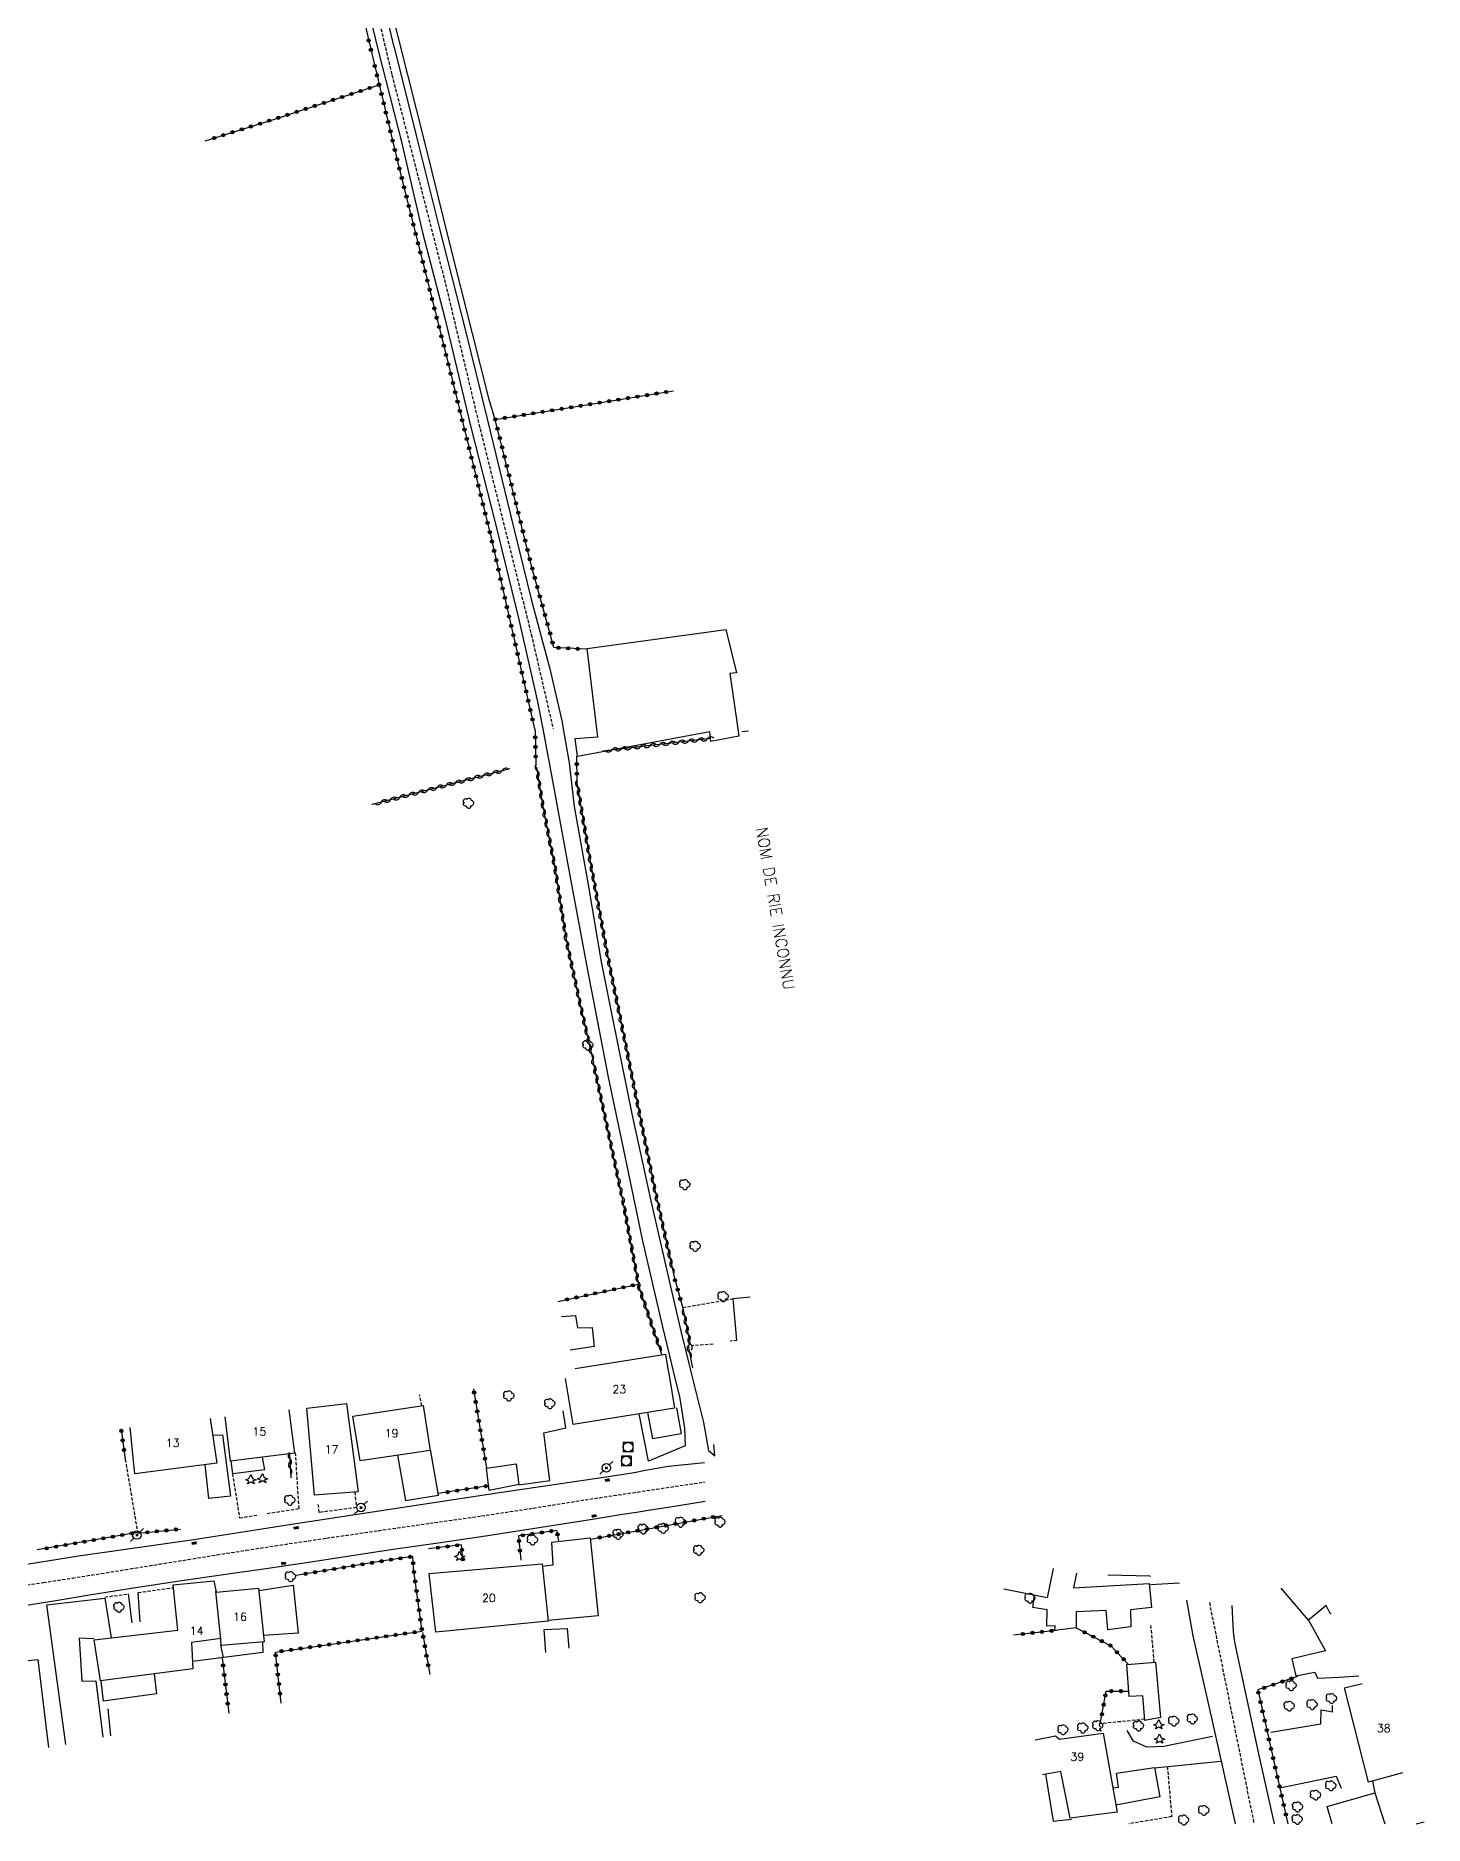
# Model space of a CAD drawing. Header units: millimetres. Extents: x 192000 to 193000, y 147000 to 148000.
# Drawn here: x 192173.7 to 192390.6, y 146999.8 to 147279.2 of the extents above; entities that cross this region are included whole.
import ezdxf
from ezdxf.enums import TextEntityAlignment as Align

# ---------------------------------------------------------------- set-up
doc = ezdxf.new("R2010")
doc.units = ezdxf.units.MM
doc.linetypes.add('DASHED', pattern=[0.75, 0.5, -0.25])
doc.layers.get('0').update_dxf_attribs({"linetype": 'CONTINUOUS'})
for name, color, linetype in [('W0001', 6, 'DASHED'), ('W0008', 7, 'CONTINUOUS'), ('W0017', 7, 'CONTINUOUS'), ('W0101', 7, 'CONTINUOUS'), ('W0104', 1, 'CONTINUOUS'), ('W0112', 1, 'DASHED'), ('W0300', 7, 'CONTINUOUS'), ('W0303', 7, 'CONTINUOUS'), ('W0310', 3, 'CONTINUOUS'), ('W0323', 7, 'CONTINUOUS'), ('W0330', 7, 'CONTINUOUS'), ('W0401', 7, 'CONTINUOUS'), ('W0420', 7, 'CONTINUOUS'), ('W0473', 7, 'CONTINUOUS'), ('W0989', 7, 'CONTINUOUS'), ('W0991', 7, 'CONTINUOUS'), ('W1102', 7, 'CONTINUOUS')]:
    doc.layers.add(name, color=color, linetype=linetype)
doc.styles.get("Standard").update_dxf_attribs({"font": 'romans.shx', "width": 0.85})

# ---------------------------------------------------------------- blocks, each defined once
blk = doc.blocks.new('T300')
for p, q in [((-0.8, 0.51), (-0.86, 0.34)), ((-0.86, 0.34), (-0.86, 0.17)), ((-0.86, 0.17), (-0.74, 0.06)), ((-0.69, 0.63), (-0.8, 0.51)), ((-0.8, -0.06), (-0.74, 0.06)), ((-0.74, 0.06), (-0.69, 0.11)), ((-0.57, 0.69), (-0.69, 0.63)), ((-0.46, 0.69), (-0.57, 0.69)), ((-0.29, 0.63), (-0.46, 0.69)), ((-0.29, 0.63), (-0.17, 0.74)), ((-0.23, 0.57), (-0.29, 0.63)), ((-0.17, 0.74), (-0.06, 0.8)), ((-0.06, 0.8), (0.06, 0.8)), ((0.06, 0.8), (0.23, 0.74)), ((0.23, 0.74), (0.34, 0.63)), ((0.34, 0.63), (0.4, 0.51)), ((0.46, 0.46), (0.34, 0.46)), ((0.4, 0.51), (0.4, 0.46)), ((0.57, 0.4), (0.46, 0.46)), ((0.57, 0.4), (0.69, 0.29)), ((0.69, 0.29), (0.74, 0.17)), ((0.74, 0.06), (0.69, -0.17)), ((0.74, 0.17), (0.74, 0.06)), ((-0.8, -0.17), (-0.8, -0.06)), ((-0.8, -0.23), (-0.8, -0.17)), ((-0.74, -0.34), (-0.8, -0.23)), ((-0.69, -0.4), (-0.74, -0.34)), ((-0.51, -0.46), (-0.69, -0.4)), ((-0.4, -0.46), (-0.51, -0.46)), ((-0.4, -0.46), (-0.34, -0.46)), ((-0.34, -0.46), (-0.34, -0.4)), ((-0.34, -0.51), (-0.34, -0.46)), ((-0.29, -0.63), (-0.34, -0.51)), ((-0.17, -0.74), (-0.29, -0.63)), ((-0.06, -0.8), (-0.17, -0.74)), ((0.06, -0.8), (-0.06, -0.8)), ((0.17, -0.74), (0.06, -0.8)), ((0.23, -0.69), (0.17, -0.74)), ((0.29, -0.46), (0.23, -0.46)), ((0.29, -0.63), (0.23, -0.69)), ((0.46, -0.4), (0.29, -0.46)), ((0.34, -0.51), (0.29, -0.63)), ((0.34, -0.51), (0.34, -0.46)), ((0.57, -0.34), (0.46, -0.4)), ((0.63, -0.29), (0.57, -0.34)), ((0.69, -0.17), (0.63, -0.29))]:
    blk.add_line(p, q)
blk = doc.blocks.new('T303')
for p, q in [((-0.77, 0), (-0.28, 0.21)), ((-0.28, -0.21), (-0.77, 0)), ((-0.28, 0.21), (0, 0.83)), ((0, 0.83), (0.28, 0.21)), ((0.28, 0.21), (0.83, 0)), ((0.83, 0), (0.28, -0.21)), ((-0.49, -0.63), (-0.28, -0.21)), ((0, -0.35), (-0.49, -0.63)), ((0.56, -0.63), (0, -0.35)), ((0.28, -0.21), (0.56, -0.63))]:
    blk.add_line(p, q)
blk = doc.blocks.new('T473')
for p, q in [((-0.166667, 0.166667), (0.166667, -0.166667)), ((-0.166667, -0.166667), (0.166667, 0.166667)), ((0.500001, 0.500001), (1.000002, 1.000002)), ((-1.000002, -1.000002), (-0.500001, -0.500001))]:
    blk.add_line(p, q)
blk.add_ellipse((0, 0), major_axis=(0.471405, 0.471405), ratio=1, start_param=5.4977871438, end_param=11.780972451)
blk = doc.blocks.new('T420')
for p, q in [((0.75, 0.75), (-0.75, 0.75)), ((-0.75, 0.75), (-0.75, -0.75)), ((0.75, 0.75), (0.75, -0.75)), ((0.75, -0.75), (-0.75, -0.75))]:
    blk.add_line(p, q)
blk.add_ellipse((0, 0), major_axis=(-0.53, 0.53), ratio=1, start_param=3.926991, end_param=10.210176)
blk = doc.blocks.new('T401')
for p, q in [((-0.3, 0.3), (0, 0.3)), ((-0.3, -0.25), (-0.3, 0.3)), ((-0.3, 0.15), (0, 0.15)), ((-0.3, 0), (0, 0)), ((0, 0.3), (0, -0.25)), ((-0.3, -0.15), (0, -0.15)), ((-0.3, -0.25), (-0.3, -0.3)), ((-0.3, -0.3), (0, -0.3)), ((0, -0.3), (0, -0.25))]:
    blk.add_line(p, q)
blk = doc.blocks.new('t310o')
at = {"color": 0, "linetype": 'Continuous'}
for centre, start, end in [((-0.5, 0.38), 216.8699, 323.1304), ((0.5, -0.37), 36.8699, 143.1303)]:
    blk.add_arc(centre, 0.625, start, end, dxfattribs=at)
blk = doc.blocks.new('t323o')
at = {"color": 0, "linetype": 'Continuous'}
for radius in [0.25, 0.15]:
    blk.add_circle((0, 0), radius, dxfattribs=at)

msp = doc.modelspace()

# ---------------------------------------------------------------- linework, layer by layer
at = {"layer": 'W0001'}
for points in [[(192177.26, 147539.28), (192167.03, 147534.27), (192173.77, 147500.27), (192181.07, 147470.23), (192189.2, 147436.47), (192196.77, 147406.18), (192205.83, 147368.68), (192215.4, 147329.68), (192223.08, 147299.28), (192229.33, 147273.12), (192237.7, 147240.48), (192242.92, 147218.57), (192251.1, 147185.72), (192254.5, 147171)], [(192171.57, 147037.19), (192174.88, 147037.68), (192179.41, 147038.38), (192183.93, 147039.09), (192188.45, 147039.82), (192192.98, 147040.55), (192197.5, 147041.28), (192202.02, 147042.01), (192206.54, 147042.72), (192211.07, 147043.42), (192219.12, 147044.62), (192227.19, 147045.78), (192235.25, 147046.93), (192243.32, 147048.08), (192251.41, 147049.31), (192259.49, 147050.6), (192278.22, 147053.4)], [(192357.01, 147034.54), (192363.97, 147000)]]:
    msp.add_lwpolyline(points, dxfattribs=at)
at = {"layer": 'W0008'}
for points in [[(192181.58, 147542.44), (192181.58, 147542.44), (192181.58, 147542.44), (192172.97, 147539.48), (192163.47, 147535.92), (192166.07, 147525.57), (192170.18, 147508.87), (192174.87, 147489.53), (192180.13, 147467.87), (192185.1, 147447.68), (192190.07, 147427.03), (192194.78, 147408.57), (192198.13, 147394.82), (192202.2, 147378.02), (192206.22, 147361.4), (192210.58, 147343.92), (192213.97, 147329.77), (192217.5, 147316.23), (192220.62, 147303.87), (192223.72, 147291.1), (192227.3, 147276.53)], [(192229.7, 147277.48), (192227.63, 147286.12)], [(192229.7, 147277.48), (192233.1, 147263.68), (192236.72, 147249.3), (192240.73, 147233.58), (192244.22, 147219.4), (192247.87, 147204.42), (192251.08, 147191.27), (192253.97, 147180.37), (192255.9, 147172.07), (192256.08, 147171)], [(192227.3, 147276.53), (192230.78, 147262.9), (192234.12, 147248.53), (192237.52, 147235.32), (192241.63, 147218.1), (192245.47, 147203.23), (192249.12, 147188.27), (192252.03, 147175.47), (192252.88, 147171)], [(192252.88, 147171), (192254.3, 147163.47), (192257.23, 147147.53), (192259.9, 147133.32), (192263.1, 147116.58), (192265.72, 147104.27), (192268.43, 147091.27), (192271.53, 147077.83), (192273, 147071.77)], [(192256.08, 147171), (192257.03, 147165.67), (192257.78, 147158.87), (192259.93, 147146.93), (192262.03, 147134.62), (192263.8, 147125.77), (192266.8, 147110.9), (192269.77, 147097.3), (192272.53, 147085.28), (192274.63, 147076.27), (192275.65, 147072.14)], [(192273, 147071.77), (192273.47, 147069.81)], [(192275.65, 147072.14), (192276.13, 147070.18)], [(192276.13, 147070.18), (192277.97, 147062.68), (192278.77, 147058.28), (192279.77, 147057.47)], [(192273.47, 147069.81), (192274.22, 147066.72), (192275.03, 147061.8), (192275.12, 147059.02)], [(192278.16, 147056.4), (192278.16, 147056.4), (192272.54, 147055.78), (192272.54, 147055.78), (192270.73, 147055.49), (192268.92, 147055.17), (192267.14, 147054.81), (192262.79, 147054.13), (192246.13, 147051.71), (192214.32, 147046.83), (192198.39, 147044.36), (192180.36, 147041.79), (192159.05, 147038.38)], [(192171.56, 147034.04), (192175.88, 147034.72), (192182.41, 147035.81), (192188.98, 147036.84), (192196.17, 147037.94), (192203.39, 147039.01), (192210, 147039.94), (192216.64, 147040.91), (192223.08, 147041.91), (192229.51, 147042.87), (192236.9, 147043.94), (192244.31, 147045.04), (192252.64, 147046.31), (192260.96, 147047.61), (192263.15, 147047.97), (192265.33, 147048.34), (192267.51, 147048.69), (192269.7, 147049.04), (192272.14, 147049.42), (192278.27, 147050.41), (192278.27, 147050.41), (192278.27, 147050.41), (192278.27, 147050.41), (192278.27, 147050.41), (192278.27, 147050.41)], [(192353.42, 147034.95), (192354.41, 147029.38), (192357.39, 147016.31), (192361.05, 147000)], [(192367.16, 147000), (192364.76, 147010.92), (192361.06, 147028.12), (192360.88, 147029.08), (192360.77, 147030.03), (192360.7, 147031), (192360.7, 147031), (192360.7, 147031), (192360.59, 147034.12)]]:
    msp.add_lwpolyline(points, dxfattribs=at)
at = {"layer": 'W0017'}
for points in [[(192347.74, 147038.67), (192341.17, 147038.85)], [(192188.12, 147035.9), (192188.68, 147031.4)], [(192190.03, 147031.53), (192189.68, 147036.1)], [(192366.6, 147014.3), (192374.4, 147015.6), (192374.47, 147017.8), (192376.23, 147017.47), (192376.23, 147018.47)], [(192357.48, 147013.63), (192349.87, 147012.1), (192347.23, 147011.97), (192345.18, 147012.93), (192344.18, 147014.6)], [(192348.43, 147008.72), (192358.78, 147009.78)], [(192368.02, 147005.63), (192376.83, 147007.42), (192377.62, 147005.57)]]:
    msp.add_lwpolyline(points, dxfattribs=at)
at = {"layer": 'W0101'}
for points in [[(192257.95, 147071.09), (192272.07, 147073.37), (192272.34, 147071.67)], [(192272.34, 147071.67), (192272.67, 147069.7)], [(192273.45, 147064.92), (192257.62, 147062.37), (192256.44, 147069.53)], [(192272.67, 147069.7), (192273.45, 147064.92)], [(192213.24, 147064.67), (192214.12, 147057.9)], [(192201.97, 147056.33), (192189.18, 147054.67), (192188.42, 147061.87)], [(192200.94, 147063.28), (192201.97, 147056.33)], [(192214.12, 147057.9), (192204.1, 147056.63), (192203.28, 147063.55)], [(192332.62, 147039.88), (192331.68, 147035.3), (192324.9, 147036.67)], [(192182.82, 147028.72), (192195.9, 147030.22), (192195.18, 147037.33), (192201.53, 147037.97), (192201.9, 147036.18)], [(192201.9, 147036.18), (192208.47, 147036.82), (192209.37, 147028.42), (192202.68, 147027.87), (192202.6, 147028.92)], [(192372.47, 147031.82), (192368.24, 147036.78)], [(192376.01, 147032.84), (192375.87, 147032.82), (192375.27, 147034.1), (192372.47, 147031.82)], [(192202.6, 147028.92), (192198, 147028.3), (192198.23, 147024.22), (192183.82, 147022.32), (192182.82, 147028.72)], [(192381.88, 147006.52), (192378.12, 147021.22), (192380.9, 147021.91)], [(192329.81, 147013.1), (192332.98, 147013.72), (192333.6, 147013.22), (192340.4, 147014.18), (192342.6, 147001.83), (192335.27, 147000.87), (192333.83, 147008.18), (192330.95, 147007.67)], [(192387.15, 147007.94), (192381.88, 147006.52)]]:
    msp.add_lwpolyline(points, dxfattribs=at)
for points in [[(192217.25, 147051.35), (192216.03, 147064.9), (192222.22, 147065.62), (192224.08, 147051.83)], [(192224.38, 147056.67), (192223.2, 147063.68), (192234.23, 147065.33), (192235.3, 147058.32)], [(192235.15, 147039.1), (192252.77, 147040.6), (192253.73, 147031.67), (192236.2, 147029.93)]]:
    msp.add_lwpolyline(points, close=True, dxfattribs=at)
at = {"layer": 'W0104'}
for points in [[(192259.82, 147183.57), (192281.48, 147186.52), (192283.17, 147179.73), (192282.13, 147179.63), (192283.35, 147171)], [(192261.33, 147171), (192259.82, 147183.57)], [(192283.35, 147171), (192283.5, 147169.88), (192279.12, 147169.03), (192278.97, 147170.53), (192258.33, 147166.68), (192257.97, 147169.48), (192261.48, 147169.77), (192261.33, 147171)], [(192283.22, 147075.47), (192282.62, 147082.03), (192285.28, 147082.3)], [(192255.83, 147079.24), (192257.98, 147079.4), (192258.32, 147077.47), (192260.6, 147077.53), (192260.93, 147074.53)], [(192260.93, 147074.53), (192257.19, 147073.99)], [(192273.8, 147064.98), (192274.52, 147060.92), (192270.08, 147060.13), (192269.28, 147064.25)], [(192201.32, 147060.68), (192202.87, 147060.77), (192204.12, 147051.18), (192200.72, 147050.83), (192200.18, 147056.1)], [(192209.43, 147055.27), (192204.48, 147054.68), (192204.23, 147056.65)], [(192209.08, 147057.27), (192209.43, 147055.27)], [(192230.2, 147057.55), (192231.43, 147050.5), (192236.6, 147051.3), (192235.33, 147058.47)], [(192249.15, 147052.97), (192244.53, 147052.08), (192244.08, 147055.53), (192248.72, 147056.23), (192249.15, 147052.95)], [(192252.8, 147040.22), (192254.53, 147040.47), (192254.28, 147044), (192260.3, 147044.68), (192261.53, 147032.48), (192253.72, 147031.77)], [(192208.52, 147036.42), (192213.9, 147037.28), (192214.67, 147029.77), (192209.25, 147029.43)], [(192336.27, 147039.13), (192336.27, 147039.13), (192336.27, 147039.13), (192335.77, 147036.88), (192347.62, 147037.52), (192347.98, 147033.8), (192344.67, 147033.42), (192344.73, 147030.77), (192341.13, 147030.32), (192340.87, 147033.3), (192336.22, 147033.13), (192336.22, 147030.6), (192332.88, 147030.2), (192332.9, 147030.92), (192331.62, 147030.87), (192331.68, 147033.4), (192329.43, 147033.8), (192329.72, 147035.7)], [(192178.37, 147012.41), (192175.43, 147034.18), (192184.47, 147035.22), (192185.47, 147029.03)], [(192372.47, 147031.82), (192375.13, 147027.03), (192369.88, 147025.77), (192370.53, 147023.13), (192373.48, 147023.67), (192373.88, 147022.77), (192377.27, 147022.92), (192380.36, 147023.11)], [(192182.78, 147028.9), (192180.47, 147028.98), (192180.9, 147022.27), (192183.08, 147022.32), (192184.19, 147013.53)], [(192209.12, 147028.4), (192209.17, 147026.73), (192198.17, 147025.33)], [(192253.39, 147026.77), (192253.12, 147030.37), (192256.72, 147030.52), (192256.94, 147027.45)], [(192170.29, 147010.86), (192168.47, 147025.1), (192174.03, 147025.67), (192175.7, 147011.9)], [(192192.2, 147023.42), (192192.53, 147020.32), (192184.28, 147019.18), (192183.93, 147022.33)], [(192341.93, 147005.62), (192342.82, 147005.72), (192342.5, 147007.9), (192348.42, 147008.82), (192349.28, 147004.22), (192342.42, 147002.92)], [(192331.42, 147007.75), (192332.63, 147000.42), (192335.48, 147000.72)], [(192382.47, 147006.68), (192382.85, 147004.82)], [(192376.2, 147000), (192375.43, 147002.72), (192382.87, 147004.82), (192384.41, 147000)], [(192389.31, 147000), (192390.57, 147000.3)]]:
    msp.add_lwpolyline(points, dxfattribs=at)
msp.add_lwpolyline([(192344.13, 147024.87), (192348.62, 147025.27), (192349.4, 147016.58), (192346.92, 147016.12), (192346.6, 147019.97), (192344.48, 147019.87)], close=True, dxfattribs=at)
at = {"layer": 'W0112'}
for points in [[(192274.75, 147080.63), (192282.62, 147082)], [(192279.48, 147074.9), (192276.18, 147074.67)], [(192283.22, 147075.47), (192282.18, 147075.4)], [(192233.98, 147065.3), (192233.66, 147066.97)], [(192187.67, 147056.9), (192189.6, 147045.52)], [(192209.82, 147048.47), (192214.82, 147049.23), (192214.28, 147057.92)], [(192204.42, 147054.67), (192205.53, 147047.77), (192208.37, 147048.23)], [(192223.53, 147051.8), (192223.78, 147049.38), (192217.98, 147048.63), (192217.8, 147050.08)], [(192189.68, 147036.1), (192195.23, 147036.88)], [(192184.47, 147035.42), (192188.12, 147035.9)], [(192348.4, 147025.25), (192347.88, 147031.03)], [(192346.9, 147016.32), (192339.8, 147015.62), (192340.1, 147014.13)], [(192350.45, 147008.92), (192351.13, 147001.12), (192344.43, 147000)]]:
    msp.add_lwpolyline(points, dxfattribs=at)
at = {"layer": 'W0303'}
msp.add_lwpolyline([(192185.44, 147013.76), (192185, 147017.97)], dxfattribs=at)
at = {"layer": 'W0310'}
for points in [[(192285.02, 147170.64), (192283.98, 147170.52)], [(192279.07, 147169.48), (192262.2, 147167.53)], [(192251.92, 147165.03), (192252.9, 147158.87), (192254.73, 147149.6), (192256.53, 147138.08), (192258.68, 147128.13), (192260.8, 147118.82)], [(192247.73, 147164.78), (192226.23, 147159.18), (192226.2, 147159.17)], [(192258.23, 147162.5), (192260.18, 147150.9), (192263.03, 147135.4), (192266.9, 147116.32), (192270.28, 147099.47), (192273.4, 147085.4)], [(192271.5, 147073.27), (192267.92, 147083.8), (192265.4, 147097.42), (192260.8, 147118.82)], [(192274.77, 147080.53), (192275.9, 147074.83), (192275.58, 147074.68), (192276.08, 147072.2)], [(192276.08, 147072.2), (192276.27, 147071.23)], [(192213.33, 147057.8), (192213.52, 147054.02)]]:
    msp.add_lwpolyline(points, dxfattribs=at)
at = {"layer": 'W0323'}
for points in [[(192214.6, 147323.1), (192217.53, 147312.33), (192221.32, 147297.28), (192226.38, 147275.58)], [(192226.38, 147275.58), (192230.53, 147258.32), (192237.83, 147229.17), (192244.78, 147201.03), (192251.62, 147171)], [(192200.14, 147262.82), (192210.37, 147266.03), (192227.35, 147271.57)], [(192259.83, 147183.42), (192254.63, 147183.7), (192251.03, 147196.82), (192245.47, 147219.32), (192273.33, 147223.79)], [(192251.62, 147171), (192251.68, 147170.72), (192251.82, 147165.18)], [(192258.18, 147166.73), (192258.23, 147162.5)], [(192255.22, 147081.58), (192267.83, 147084.28)], [(192273.4, 147085.4), (192274.77, 147080.53)], [(192242.07, 147067.91), (192244.12, 147055.53)], [(192187.02, 147061.71), (192187.67, 147056.9)], [(192244.43, 147052.8), (192236.55, 147051.57)], [(192260.32, 147044.45), (192280.9, 147048.17), (192280.9, 147048.17)], [(192189.6, 147045.52), (192173.92, 147042.77)], [(192189.63, 147045.38), (192196.28, 147046.03)], [(192255.38, 147044.12), (192255.07, 147045.83), (192249.1, 147044.97), (192249.47, 147041.17)], [(192240.42, 147041.22), (192240.2, 147043.58), (192235.03, 147042.93)], [(192212.02, 147018.85), (192211.12, 147026.82), (192234.03, 147030.08), (192232.7, 147039.87)], [(192232.7, 147039.87), (192232.57, 147041.77), (192227.68, 147041.02), (192214.38, 147038.8)], [(192347.74, 147038.67), (192347.74, 147038.62)], [(192234.1, 147029.9), (192235.24, 147023.3)], [(192326.39, 147029.49), (192333.13, 147030.23)], [(192336.2, 147030.6), (192341.63, 147027.8), (192344.4, 147024.88)], [(192202.82, 147025.92), (192203.85, 147017.29)], [(192370.77, 147023.02), (192364.57, 147020.9), (192369.28, 147000)], [(192339.97, 147015.63), (192340.88, 147020.73), (192344.42, 147020.73)]]:
    msp.add_lwpolyline(points, dxfattribs=at)
at = {"layer": 'W0330'}
for points in [[(192226.67, 147293.28), (192230.3, 147278.9), (192234.62, 147261.77), (192238.28, 147247), (192241.87, 147232.72), (192244.4, 147222.62), (192245.4, 147219.33)], [(192249.15, 147052.95), (192254, 147053.63), (192253.03, 147061.07), (192256.48, 147061.82), (192256.1, 147064.48)], [(192275.12, 147059.02), (192269.4, 147056.62), (192267.92, 147064.03)], [(192279.77, 147057.47), (192279.6, 147059.22)], [(192347.81, 147037.35), (192352.33, 147037.62)]]:
    msp.add_lwpolyline(points, dxfattribs=at)
at = {"layer": 'W1102'}
for points in [[(192202.63, 147028.82), (192201.82, 147036.28)], [(192202.53, 147027.93), (192202.95, 147025.93)]]:
    msp.add_lwpolyline(points, dxfattribs=at)

# ---------------------------------------------------------------- block references
at = {"layer": 'W0300'}
for p in [(192241.33, 147159.37), (192259.98, 147121.57), (192275.1, 147099.82), (192276.73, 147090.18), (192281.1, 147082.33), (192247.62, 147066.82), (192254.03, 147065.6), (192213.42, 147050.52), (192274.42, 147047.1), (192280.6, 147047.1), (192251.32, 147044.33), (192264.68, 147045.2), (192268.62, 147046.03), (192271.73, 147046.13), (192277.28, 147042.7), (192213.52, 147038.6), (192186.72, 147033.8), (192277.5, 147035.3), (192329.02, 147035.23), (192369.8, 147021.57), (192376.1, 147019.57), (192351.48, 147016.03), (192354.38, 147016.37), (192369.52, 147018.38), (192373.08, 147018.62), (192334.18, 147014.68), (192337.27, 147014.97), (192339.6, 147015.32), (192345.98, 147015.27), (192376, 147005.93), (192356.18, 147002.08), (192370.82, 147002.63), (192373.63, 147004.47), (192353.03, 147000.58), (192370.77, 147000.68)]:
    msp.add_blockref('T300', p, dxfattribs=at)
at = {"layer": 'W0303'}
for p in [(192207.28, 147053.73), (192209.1, 147053.9), (192239.88, 147041.73), (192349.1, 147015.47), (192349.2, 147013.23)]:
    msp.add_blockref('T303', p, dxfattribs=at)
at = {"layer": 'W0310'}
for p, rotation in [((192263.69, 147167.71), 186.5947087960617), ((192265.18, 147167.88), 186.5947087960617), ((192266.67, 147168.05), 186.5947087960617), ((192268.16, 147168.22), 186.5947087960617), ((192269.65, 147168.39), 186.5947087960617), ((192271.14, 147168.57), 186.5947087960617), ((192272.63, 147168.74), 186.5947087960617), ((192274.12, 147168.91), 186.5947087960617), ((192275.61, 147169.08), 186.5947087960617), ((192277.1, 147169.26), 186.5947087960617), ((192278.59, 147169.43), 186.5947087960617), ((192246.52, 147164.47), 194.5991751525266), ((192252.01, 147164.46), 279.0580194606015), ((192236.36, 147161.82), 194.5991751525266), ((192237.81, 147162.2), 194.5991751525266), ((192239.26, 147162.58), 194.5991751525266), ((192240.71, 147162.95), 194.5991751525266), ((192242.17, 147163.33), 194.5991751525266), ((192243.62, 147163.71), 194.5991751525266), ((192245.07, 147164.09), 194.5991751525266), ((192252.24, 147162.98), 279.0580194606015), ((192252.48, 147161.5), 279.0580194606015), ((192258.33, 147161.92), 279.5424001145853), ((192227.65, 147159.55), 194.5991751525266), ((192229.1, 147159.93), 194.5991751525266), ((192230.55, 147160.31), 194.5991751525266), ((192232, 147160.69), 194.5991751525266), ((192233.46, 147161.06), 194.5991751525266), ((192234.91, 147161.44), 194.5991751525266), ((192252.72, 147160.02), 279.0580194606015), ((192252.97, 147158.54), 281.188603775077), ((192258.58, 147160.44), 279.5424001145853), ((192258.83, 147158.96), 279.5424001145853), ((192253.26, 147157.07), 281.188603775077), ((192253.55, 147155.59), 281.188603775077), ((192259.08, 147157.48), 279.5424001145853), ((192259.33, 147156), 279.5424001145853), ((192253.84, 147154.12), 281.188603775077), ((192259.57, 147154.52), 279.5424001145853), ((192259.82, 147153.04), 279.5424001145853), ((192254.13, 147152.65), 281.188603775077), ((192254.42, 147151.18), 281.188603775077), ((192260.07, 147151.57), 279.5424001145853), ((192260.33, 147150.09), 280.4186574588809), ((192254.71, 147149.71), 281.188603775077), ((192254.95, 147148.23), 278.8829355386314), ((192260.6, 147148.61), 280.4186574588809), ((192260.87, 147147.14), 280.4186574588809), ((192255.18, 147146.74), 278.8829355386314), ((192255.41, 147145.26), 278.8829355386314), ((192261.15, 147145.66), 280.4186574588809), ((192255.64, 147143.78), 278.8829355386314), ((192255.87, 147142.3), 278.8829355386314), ((192261.42, 147144.19), 280.4186574588809), ((192261.69, 147142.71), 280.4186574588809), ((192256.11, 147140.82), 278.8829355386314), ((192256.34, 147139.33), 278.8829355386314), ((192261.96, 147141.24), 280.4186574588809), ((192262.23, 147139.76), 280.4186574588809), ((192256.58, 147137.86), 282.1930344754611), ((192256.9, 147136.39), 282.1930344754611), ((192262.5, 147138.29), 280.4186574588809), ((192262.77, 147136.81), 280.4186574588809), ((192257.22, 147134.92), 282.1930344754611), ((192257.53, 147133.46), 282.1930344754611), ((192263.05, 147135.34), 281.4553617102434), ((192263.34, 147133.87), 281.4553617102434), ((192257.85, 147131.99), 282.1930344754611), ((192258.17, 147130.52), 282.1930344754611), ((192263.64, 147132.4), 281.4553617102434), ((192263.94, 147130.93), 281.4553617102434), ((192258.48, 147129.06), 282.1930344754611), ((192258.81, 147127.59), 282.8026710970138), ((192264.24, 147129.46), 281.4553617102434), ((192264.54, 147127.99), 281.4553617102434), ((192259.14, 147126.13), 282.8026710970138), ((192264.83, 147126.52), 281.4553617102434), ((192265.13, 147125.05), 281.4553617102434), ((192259.47, 147124.67), 282.8026710970138), ((192259.8, 147123.21), 282.8026710970138), ((192265.43, 147123.58), 281.4553617102434), ((192265.73, 147122.1), 281.4553617102434), ((192260.14, 147121.74), 282.8026710970138), ((192260.47, 147120.28), 282.8026710970138), ((192266.03, 147120.63), 281.4553617102434), ((192260.88, 147118.46), 102.1313210666346), ((192261.19, 147117), 102.1313210666346), ((192266.32, 147119.16), 281.4553617102434), ((192266.62, 147117.69), 281.4553617102434), ((192261.51, 147115.53), 102.1313210666346), ((192261.82, 147114.06), 102.1313210666346), ((192266.92, 147116.22), 281.3524304483622), ((192267.21, 147114.75), 281.3524304483622), ((192262.14, 147112.6), 102.1313210666346), ((192262.45, 147111.13), 102.1313210666346), ((192267.51, 147113.28), 281.3524304483622), ((192267.8, 147111.81), 281.3524304483622), ((192262.77, 147109.66), 102.1313210666346), ((192263.08, 147108.2), 102.1313210666346), ((192268.1, 147110.34), 281.3524304483622), ((192268.39, 147108.87), 281.3524304483622), ((192263.4, 147106.73), 102.1313210666346), ((192263.71, 147105.26), 102.1313210666346), ((192268.69, 147107.4), 281.3524304483622), ((192268.99, 147105.93), 281.3524304483622), ((192264.03, 147103.8), 102.1313210666346), ((192269.28, 147104.46), 281.3524304483622), ((192269.58, 147102.99), 281.3524304483622), ((192264.34, 147102.33), 102.1313210666346), ((192264.66, 147100.86), 102.1313210666346), ((192269.87, 147101.52), 281.3524304483622), ((192270.17, 147100.05), 281.3524304483622), ((192264.97, 147099.4), 102.1313210666346), ((192265.29, 147097.93), 102.1313210666346), ((192270.48, 147098.58), 282.4938704735368), ((192270.8, 147097.12), 282.4938704735368), ((192265.58, 147096.46), 100.4724911296734), ((192265.85, 147094.98), 100.4724911296734), ((192271.13, 147095.65), 282.4938704735368), ((192271.45, 147094.19), 282.4938704735368), ((192266.12, 147093.51), 100.4724911296734), ((192266.39, 147092.03), 100.4724911296734), ((192271.78, 147092.72), 282.4938704735368), ((192272.1, 147091.26), 282.4938704735368), ((192266.67, 147090.56), 100.4724911296734), ((192266.94, 147089.08), 100.4724911296734), ((192272.43, 147089.79), 282.4938704735368), ((192267.21, 147087.61), 100.4724911296734), ((192267.49, 147086.13), 100.4724911296734), ((192272.75, 147088.33), 282.4938704735368), ((192273.08, 147086.86), 282.4938704735368), ((192267.76, 147084.66), 100.4724911296734), ((192268.12, 147083.21), 108.7867120223995), ((192268.6, 147081.79), 108.7867120223995), ((192269.08, 147080.37), 108.7867120223995), ((192269.57, 147078.95), 108.7867120223995), ((192270.05, 147077.53), 108.7867120223995), ((192275, 147079.36), 281.2422595637855), ((192275.29, 147077.89), 281.2422595637855), ((192270.53, 147076.11), 108.7867120223995), ((192271.02, 147074.69), 108.7867120223995), ((192275.59, 147076.42), 281.2422595637855), ((192275.88, 147074.94), 281.2422595637855), ((192275.78, 147073.67), 281.2140881681461), ((192213.37, 147057.01), 272.7845946981156), ((192213.44, 147055.52), 272.7845946981156)]:
    msp.add_blockref('t310o', p, dxfattribs=dict(at, rotation=rotation))
at = {"layer": 'W0323'}
for p, rotation in [((192225.7, 147278.5), 283.1406995330059), ((192226.04, 147277.04), 283.1406995330059), ((192226.64, 147274.52), 283.5150598599239), ((192225.85, 147271.08), 18.04847216772466), ((192226.99, 147273.07), 283.5150598599239), ((192227.27, 147271.54), 18.04847216772466), ((192227.34, 147271.61), 283.5150598599239), ((192217.29, 147268.29), 18.04847216772466), ((192218.72, 147268.75), 18.04847216772466), ((192220.14, 147269.22), 18.04847216772466), ((192221.57, 147269.68), 18.04847216772466), ((192222.99, 147270.15), 18.04847216772466), ((192224.42, 147270.61), 18.04847216772466), ((192227.69, 147270.15), 283.5150598599239), ((192228.04, 147268.69), 283.5150598599239), ((192208.73, 147265.52), 17.44748170247804), ((192210.16, 147265.97), 17.44748170247804), ((192211.59, 147266.43), 18.04847216772466), ((192213.01, 147266.89), 18.04847216772466), ((192214.44, 147267.36), 18.04847216772466), ((192215.86, 147267.82), 18.04847216772466), ((192228.39, 147267.23), 283.5150598599239), ((192228.74, 147265.77), 283.5150598599239), ((192201.57, 147263.27), 17.44748170247804), ((192203, 147263.72), 17.44748170247804), ((192204.43, 147264.17), 17.44748170247804), ((192205.87, 147264.62), 17.44748170247804), ((192207.3, 147265.07), 17.44748170247804), ((192229.09, 147264.32), 283.5150598599239), ((192229.44, 147262.86), 283.5150598599239), ((192229.79, 147261.4), 283.5150598599239), ((192230.14, 147259.94), 283.5150598599239), ((192230.49, 147258.48), 283.5150598599239), ((192230.86, 147257.03), 284.0593652501929), ((192231.22, 147255.57), 284.0593652501929), ((192231.59, 147254.12), 284.0593652501929), ((192231.95, 147252.66), 284.0593652501929), ((192232.31, 147251.21), 284.0593652501929), ((192232.68, 147249.75), 284.0593652501929), ((192233.04, 147248.3), 284.0593652501929), ((192233.41, 147246.84), 284.0593652501929), ((192233.77, 147245.39), 284.0593652501929), ((192234.14, 147243.93), 284.0593652501929), ((192234.5, 147242.48), 284.0593652501929), ((192234.86, 147241.02), 284.0593652501929), ((192235.23, 147239.57), 284.0593652501929), ((192235.59, 147238.11), 284.0593652501929), ((192235.96, 147236.66), 284.0593652501929), ((192236.32, 147235.2), 284.0593652501929), ((192236.69, 147233.75), 284.0593652501929), ((192237.05, 147232.29), 284.0593652501929), ((192237.42, 147230.84), 284.0593652501929), ((192237.78, 147229.38), 284.0593652501929), ((192238.14, 147227.92), 283.8760846165313), ((192238.5, 147226.47), 283.8760846165313), ((192238.86, 147225.01), 283.8760846165313), ((192239.22, 147223.56), 283.8760846165313), ((192270.66, 147223.36), 9.117862753789305), ((192272.14, 147223.6), 9.117862753789305), ((192239.58, 147222.1), 283.8760846165313), ((192239.94, 147220.64), 283.8760846165313), ((192254.37, 147220.75), 9.117862753789305), ((192255.85, 147220.98), 9.117862753789305), ((192257.33, 147221.22), 9.117862753789305), ((192258.81, 147221.46), 9.117862753789305), ((192260.29, 147221.7), 9.117862753789305), ((192261.77, 147221.93), 9.117862753789305), ((192263.25, 147222.17), 9.117862753789305), ((192264.73, 147222.41), 9.117862753789305), ((192266.21, 147222.65), 9.117862753789305), ((192267.69, 147222.88), 9.117862753789305), ((192269.18, 147223.12), 9.117862753789305), ((192240.3, 147219.19), 283.8760846165313), ((192240.66, 147217.73), 283.8760846165313), ((192245.48, 147219.32), 9.117862753789305), ((192245.82, 147217.87), 103.8947519701144), ((192246.96, 147219.56), 9.117862753789305), ((192248.44, 147219.79), 9.117862753789305), ((192249.92, 147220.03), 9.117862753789305), ((192251.4, 147220.27), 9.117862753789305), ((192252.88, 147220.51), 9.117862753789305), ((192241.02, 147216.27), 283.8760846165313), ((192246.18, 147216.42), 103.8947519701144), ((192246.54, 147214.96), 103.8947519701144), ((192241.38, 147214.82), 283.8760846165313), ((192241.74, 147213.36), 283.8760846165313), ((192246.9, 147213.5), 103.8947519701144), ((192242.1, 147211.91), 283.8760846165313), ((192242.46, 147210.45), 283.8760846165313), ((192247.27, 147212.05), 103.8947519701144), ((192247.63, 147210.59), 103.8947519701144), ((192242.82, 147208.99), 283.8760846165313), ((192243.18, 147207.54), 283.8760846165313), ((192247.99, 147209.14), 103.8947519701144), ((192248.35, 147207.68), 103.8947519701144), ((192243.54, 147206.08), 283.8760846165313), ((192243.9, 147204.62), 283.8760846165313), ((192248.71, 147206.22), 103.8947519701144), ((192249.07, 147204.77), 103.8947519701144), ((192244.26, 147203.17), 283.8760846165313), ((192244.62, 147201.71), 283.8760846165313), ((192249.43, 147203.31), 103.8947519701144), ((192249.79, 147201.86), 103.8947519701144), ((192244.96, 147200.25), 282.8193548374382), ((192245.29, 147198.79), 282.8193548374382), ((192250.15, 147200.4), 103.8947519701144), ((192250.51, 147198.94), 103.8947519701144), ((192245.63, 147197.33), 282.8193548374382), ((192245.96, 147195.86), 282.8193548374382), ((192250.87, 147197.49), 103.8947519701144), ((192251.25, 147196.04), 105.3471098876439), ((192246.29, 147194.4), 282.8193548374382), ((192246.62, 147192.94), 282.8193548374382), ((192251.64, 147194.59), 105.3471098876439), ((192252.04, 147193.14), 105.3471098876439), ((192246.96, 147191.48), 282.8193548374382), ((192247.29, 147190.01), 282.8193548374382), ((192252.44, 147191.7), 105.3471098876439), ((192252.84, 147190.25), 105.3471098876439), ((192247.62, 147188.55), 282.8193548374382), ((192247.96, 147187.09), 282.8193548374382), ((192253.23, 147188.8), 105.3471098876439), ((192253.63, 147187.36), 105.3471098876439), ((192248.29, 147185.63), 282.8193548374382), ((192254.03, 147185.91), 105.3471098876439), ((192254.42, 147184.46), 105.3471098876439), ((192248.62, 147184.16), 282.8193548374382), ((192248.95, 147182.7), 282.8193548374382), ((192255.34, 147183.66), 176.8848605059424), ((192256.84, 147183.58), 176.8848605059424), ((192258.34, 147183.5), 176.8848605059424), ((192249.29, 147181.24), 282.8193548374382), ((192249.62, 147179.78), 282.8193548374382), ((192249.95, 147178.31), 282.8193548374382), ((192250.29, 147176.85), 282.8193548374382), ((192250.62, 147175.39), 282.8193548374382), ((192250.95, 147173.93), 282.8193548374382), ((192251.28, 147172.46), 282.8193548374382), ((192251.71, 147169.68), 271.3870861001923), ((192251.74, 147168.18), 271.3870861001923), ((192251.78, 147166.68), 271.3870861001923), ((192258.2, 147165.5), 270.6767436224586), ((192258.22, 147164), 270.6767436224586), ((192265.48, 147083.78), 12.0751200799148), ((192266.95, 147084.09), 12.0751200799148), ((192273.55, 147084.87), 285.6885217254583), ((192256.68, 147081.9), 12.0751200799148), ((192258.15, 147082.21), 12.0751200799148), ((192259.62, 147082.53), 12.0751200799148), ((192261.08, 147082.84), 12.0751200799148), ((192262.55, 147083.15), 12.0751200799148), ((192264.02, 147083.47), 12.0751200799148), ((192273.96, 147083.42), 285.6885217254583), ((192274.36, 147081.98), 285.6885217254583), ((192242.16, 147067.37), 279.3826648845459), ((192242.41, 147065.89), 279.3826648845459), ((192242.65, 147064.41), 279.3826648845459), ((192187.07, 147061.36), 277.656772737418), ((192242.89, 147062.93), 279.3826648845459), ((192243.14, 147061.45), 279.3826648845459), ((192187.27, 147059.87), 277.656772737418), ((192243.38, 147059.97), 279.3826648845459), ((192243.63, 147058.49), 279.3826648845459), ((192187.47, 147058.39), 277.656772737418), ((192243.87, 147057.01), 279.3826648845459), ((192238.03, 147051.8), 188.8897494601319), ((192239.51, 147052.03), 188.8897494601319), ((192241, 147052.26), 188.8897494601319), ((192242.48, 147052.49), 188.8897494601319), ((192243.96, 147052.73), 188.8897494601319), ((192276.55, 147047.38), 10.23648760629121), ((192278.03, 147047.65), 10.23648760629121), ((192279.51, 147047.92), 10.23648760629121), ((192184.26, 147044.58), 189.9456521837723), ((192185.74, 147044.84), 189.9456521837723), ((192187.21, 147045.1), 189.9456521837723), ((192188.69, 147045.36), 189.9456521837723), ((192191.13, 147045.53), 5.582605756486254), ((192192.62, 147045.67), 5.582605756486254), ((192194.11, 147045.82), 5.582605756486254), ((192195.6, 147045.97), 5.582605756486254), ((192249.78, 147045.06), 188.25776953016), ((192251.26, 147045.28), 188.25776953016), ((192252.74, 147045.5), 188.25776953016), ((192254.23, 147045.71), 188.25776953016), ((192255.19, 147045.19), 100.4340760164696), ((192261.79, 147044.72), 10.23648760629121), ((192263.27, 147044.98), 10.23648760629121), ((192264.75, 147045.25), 10.23648760629121), ((192266.22, 147045.52), 10.23648760629121), ((192267.7, 147045.78), 10.23648760629121), ((192269.17, 147046.05), 10.23648760629121), ((192270.65, 147046.32), 10.23648760629121), ((192272.13, 147046.58), 10.23648760629121), ((192273.6, 147046.85), 10.23648760629121), ((192275.08, 147047.12), 10.23648760629121), ((192175.39, 147043.03), 189.9456521837723), ((192176.87, 147043.29), 189.9456521837723), ((192178.35, 147043.54), 189.9456521837723), ((192179.83, 147043.8), 189.9456521837723), ((192181.3, 147044.06), 189.9456521837723), ((192182.78, 147044.32), 189.9456521837723), ((192232.15, 147041.7), 188.730293786325), ((192236.52, 147043.12), 187.1700494633767), ((192238.01, 147043.31), 187.1700494633767), ((192239.5, 147043.49), 187.1700494633767), ((192240.27, 147042.79), 95.24027774730068), ((192249.18, 147044.15), 275.5164569570804), ((192249.32, 147042.66), 275.5164569570804), ((192215.86, 147039.05), 189.463719376431), ((192217.34, 147039.29), 189.463719376431), ((192218.82, 147039.54), 189.463719376431), ((192220.3, 147039.79), 189.463719376431), ((192221.78, 147040.03), 189.463719376431), ((192223.26, 147040.28), 189.463719376431), ((192224.74, 147040.53), 189.463719376431), ((192226.22, 147040.77), 189.463719376431), ((192227.7, 147041.02), 188.730293786325), ((192229.18, 147041.25), 188.730293786325), ((192230.66, 147041.47), 188.730293786325), ((192232.64, 147040.69), 94.00417294077052), ((192232.77, 147039.33), 97.75837144300239), ((192240.41, 147041.3), 95.24027774730068), ((192232.97, 147037.85), 97.75837144300239), ((192233.18, 147036.36), 97.75837144300239), ((192233.38, 147034.88), 97.75837144300239), ((192233.58, 147033.39), 97.75837144300239), ((192233.78, 147031.9), 97.75837144300239), ((192218.03, 147027.8), 8.111199557323182), ((192219.52, 147028.01), 8.111199557323182), ((192221, 147028.23), 8.111199557323182), ((192222.49, 147028.44), 8.111199557323182), ((192223.97, 147028.65), 8.111199557323182), ((192225.46, 147028.86), 8.111199557323182), ((192226.94, 147029.07), 8.111199557323182), ((192228.43, 147029.28), 8.111199557323182), ((192229.91, 147029.5), 8.111199557323182), ((192231.4, 147029.71), 8.111199557323182), ((192232.88, 147029.92), 8.111199557323182), ((192233.99, 147030.42), 97.75837144300239), ((192234.22, 147029.21), 279.8247724259779), ((192234.48, 147027.73), 279.8247724259779), ((192327.89, 147029.65), 6.308747025868342), ((192329.38, 147029.82), 6.308747025868342), ((192330.87, 147029.98), 6.308747025868342), ((192332.36, 147030.15), 6.308747025868342), ((192337.53, 147029.91), 332.7348230408516), ((192338.87, 147029.23), 332.7348230408516), ((192340.2, 147028.54), 332.7348230408516), ((192341.53, 147027.85), 332.7348230408516), ((192211.17, 147026.31), 96.44415609148597), ((192212.09, 147026.96), 8.111199557323182), ((192213.58, 147027.17), 8.111199557323182), ((192215.06, 147027.38), 8.111199557323182), ((192216.55, 147027.59), 8.111199557323182), ((192234.73, 147026.26), 279.8247724259779), ((192342.59, 147026.79), 313.4883228977608), ((192343.62, 147025.7), 313.4883228977608), ((192202.96, 147024.74), 276.8600777868109), ((192203.14, 147023.25), 276.8600777868109), ((192211.34, 147024.81), 96.44415609148597), ((192211.51, 147023.32), 96.44415609148597), ((192234.99, 147024.78), 279.8247724259779), ((192368.42, 147022.22), 198.8525531819095), ((192369.84, 147022.7), 198.8525531819095), ((192203.32, 147021.76), 276.8600777868109), ((192203.5, 147020.27), 276.8600777868109), ((192211.68, 147021.83), 96.44415609148597), ((192211.85, 147020.34), 96.44415609148597), ((192340.76, 147020.06), 79.81779155187775), ((192364.66, 147020.49), 282.7143730049665), ((192365.58, 147021.25), 198.8525531819095), ((192367, 147021.73), 198.8525531819095), ((192203.68, 147018.78), 276.8600777868109), ((192340.23, 147017.11), 79.81779155187775), ((192340.5, 147018.59), 79.81779155187775), ((192364.99, 147019.02), 282.7143730049665), ((192365.32, 147017.56), 282.7143730049665), ((192365.65, 147016.1), 282.7143730049665), ((192365.98, 147014.63), 282.7143730049665), ((192366.31, 147013.17), 282.7143730049665), ((192366.64, 147011.71), 282.7143730049665), ((192366.97, 147010.24), 282.7143730049665), ((192367.3, 147008.78), 282.7143730049665), ((192367.63, 147007.32), 282.7143730049665), ((192367.96, 147005.85), 282.7143730049665), ((192368.29, 147004.39), 282.7143730049665), ((192368.62, 147002.93), 282.7143730049665), ((192368.95, 147001.46), 282.7143730049665)]:
    msp.add_blockref('t323o', p, dxfattribs=dict(at, rotation=rotation))
for p in [(192341.7, 147020.73), (192343.2, 147020.73)]:
    msp.add_blockref('t323o', p, dxfattribs=at)
at = {"layer": 'W0401'}
for p, rotation in [((192262.97, 147053.82), 98.90634742839786), ((192260.93, 147047.93), 284.3053984101958), ((192214.37, 147046.38), 98.79616281670718), ((192198.43, 147043.98), 98.10339038957109), ((192212.42, 147040.52), 277.5332385273715)]:
    msp.add_blockref('T401', p, dxfattribs=dict(at, rotation=rotation))
at = {"layer": 'W0420'}
for p in [(192266.2, 147058.82), (192265.92, 147056.68)]:
    msp.add_blockref('T420', p, dxfattribs=at)
at = {"layer": 'W0473'}
for p in [(192262.82, 147055.6), (192224.5, 147049.4), (192189.5, 147045.1)]:
    msp.add_blockref('T473', p, dxfattribs=at)

# ---------------------------------------------------------------- texts
at = {"layer": 'W0989'}
msp.add_text('NOM DE RIE INCONNU', height=1.75, rotation=279.7335, dxfattribs=at).set_placement((192286.19, 147155.49))
at = {"layer": 'W0991'}
for s, p in [('23', (192264.84, 147067.87)), ('15', (192208.62, 147061.25)), ('19', (192229.27, 147061)), ('13', (192195.08, 147059.49)), ('17', (192219.9, 147058.48)), ('20', (192244.47, 147035.27)), ('16', (192205.6, 147032.34)), ('14', (192198.84, 147030.14)), ('38', (192384.24, 147014.92)), ('39', (192336.39, 147010.47))]:
    msp.add_text(s, height=1.25, dxfattribs=at).set_placement(p, align=Align.MIDDLE_CENTER)

doc.saveas('drawing.dxf')
